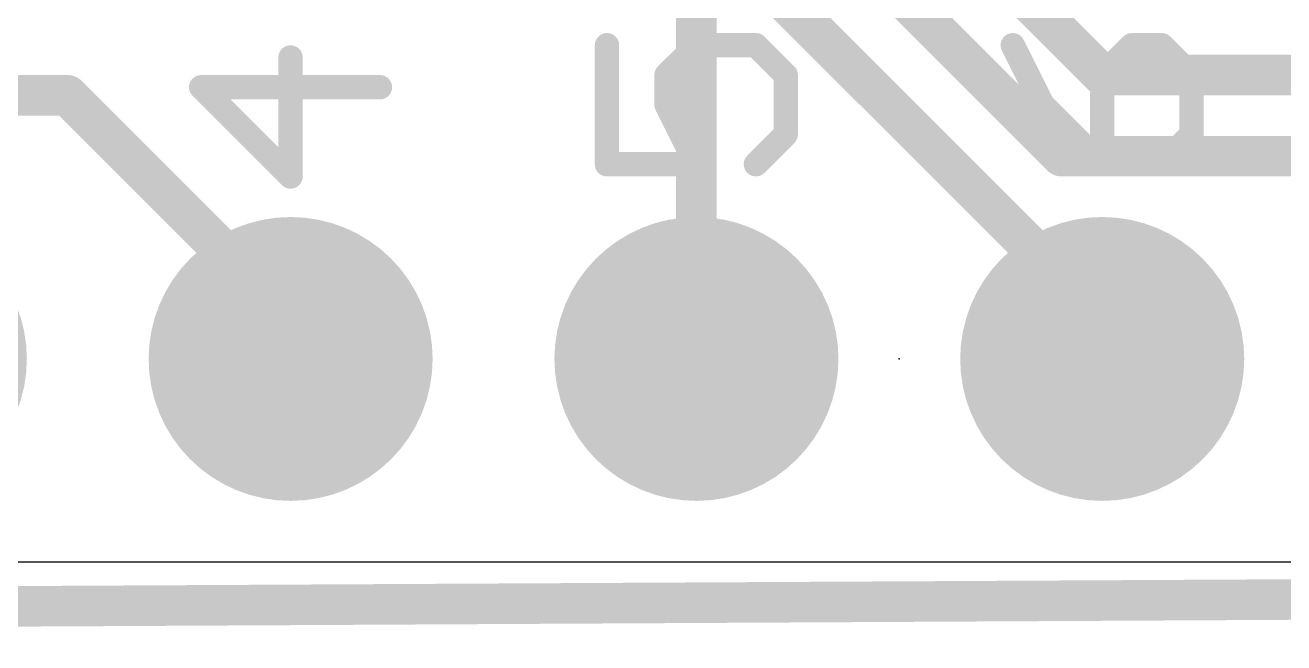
# Model space of a CAD drawing. Extents: x -0.5 to 47.2, y -0.5 to 23.4.
# Drawn here: x 18.66 to 26.54, y -0.51 to 3.36 of the extents above; entities that cross this region are included whole.
import ezdxf

# ---------------------------------------------------------------- set-up
doc = ezdxf.new("R2010")
doc.units = 0
for name, color, linetype in [('1', 12, 'CONTINUOUS'), ('16', 132, 'CONTINUOUS'), ('17', 110, 'CONTINUOUS'), ('20', 53, 'CONTINUOUS'), ('21', 40, 'CONTINUOUS'), ('23', 40, 'CONTINUOUS')]:
    doc.layers.add(name, color=color, linetype=linetype)

# ---------------------------------------------------------------- blocks, each defined once
blk = doc.blocks.new('ROUNDP')
at = {"const_width": 0.5}
blk.add_lwpolyline([(0, -0.25, 1), (0, 0.25, 1), (0, -0.25)], format="xyb", dxfattribs=at)

msp = doc.modelspace()

# ---------------------------------------------------------------- linework, layer by layer
at = {"layer": '1', "const_width": 0.254}
for points in [[(21.209, 7.239), (25.4, 3.048)], [(21.983, 5.703), (25.146, 2.54)], [(22.86, 4.064), (22.86, 1.27)], [(25.4, 3.048), (29.21, 3.048)], [(18.034, 2.921), (18.923, 2.921)], [(18.923, 2.921), (20.32, 1.524)], [(25.146, 2.54), (27.432, 2.54)], [(20.32, 1.524), (20.32, 1.27)]]:
    msp.add_lwpolyline(points, dxfattribs=at)
at = {"layer": '1', "const_width": 0.127}
for points in [[(25.4, 3.1115, 1), (25.4, 2.9845)], [(25.3551, 3.0031, 1), (25.4449, 3.0929)], [(18.9679, 2.9659, 1), (18.8781, 2.8761)], [(18.923, 2.8575, 1), (18.923, 2.9845)], [(25.146, 2.6035, 1), (25.146, 2.4765)], [(25.1011, 2.4951, 1), (25.1909, 2.5849)], [(20.3835, 1.524, 1), (20.2565, 1.524)], [(20.2751, 1.4791, 1), (20.3649, 1.5689)], [(20.2565, 1.27, 1), (20.3835, 1.27)], [(22.7965, 1.27, 1), (22.9235, 1.27)]]:
    msp.add_lwpolyline(points, format="xyb", dxfattribs=at)
at = {"layer": '16', "const_width": 0.254}
for points in [[(21.971, 4.953), (25.4, 1.524)], [(25.4, 1.524), (25.4, 1.27)], [(-0.381, -0.381), (47.117, -0.127)]]:
    msp.add_lwpolyline(points, dxfattribs=at)
at = {"layer": '16', "const_width": 0.127}
for points in [[(25.4635, 1.524, 1), (25.3365, 1.524)], [(25.3551, 1.4791, 1), (25.4449, 1.5689)], [(25.3365, 1.27, 1), (25.4635, 1.27)]]:
    msp.add_lwpolyline(points, format="xyb", dxfattribs=at)
at = {"layer": '20'}
msp.add_line((1.905, 0), (45.085, 0), dxfattribs=at)
at = {"layer": '21', "const_width": 0.1524}
for points in [[(22.3002, 3.2349), (22.3002, 2.4892)], [(22.6731, 3.0485), (22.8595, 3.2349)], [(22.8595, 3.2349), (23.2324, 3.2349)], [(23.2324, 3.2349), (23.4188, 3.0485)], [(24.8402, 3.2349), (25.0267, 2.862)], [(25.586, 3.2349), (25.3995, 3.0485)], [(25.7724, 3.2349), (25.586, 3.2349)], [(25.9588, 3.0485), (25.7724, 3.2349)], [(20.3195, 2.4125), (20.3195, 3.1582)], [(22.6731, 2.862), (22.6731, 3.0485)], [(23.4188, 3.0485), (23.4188, 2.6756)], [(25.3995, 3.0485), (25.3995, 2.4892)], [(25.9588, 2.6756), (25.9588, 3.0485)], [(20.8788, 2.9718), (19.7602, 2.9718)], [(19.7602, 2.9718), (20.3195, 2.4125)], [(22.8595, 2.4892), (22.6731, 2.862)], [(25.0267, 2.862), (25.3995, 2.4892)], [(23.4188, 2.6756), (23.2324, 2.4892)], [(25.7724, 2.4892), (25.9588, 2.6756)], [(22.3002, 2.4892), (22.8595, 2.4892)], [(25.3995, 2.4892), (25.7724, 2.4892)]]:
    msp.add_lwpolyline(points, dxfattribs=at)
at = {"layer": '21', "const_width": 0.0762}
for points in [[(22.3383, 3.2349, 1), (22.2621, 3.2349)], [(22.8595, 3.273, 1), (22.8595, 3.1968)], [(22.8865, 3.208, 1), (22.8326, 3.2618)], [(23.2593, 3.2618, 1), (23.2054, 3.208)], [(23.2324, 3.1968, 1), (23.2324, 3.273)], [(24.8743, 3.2519, 1), (24.8062, 3.2179)], [(25.586, 3.273, 1), (25.586, 3.1968)], [(25.6129, 3.208, 1), (25.559, 3.2618)], [(25.7993, 3.2618, 1), (25.7454, 3.208)], [(25.7724, 3.1968, 1), (25.7724, 3.273)], [(20.3576, 3.1582, 1), (20.2814, 3.1582)], [(22.7112, 3.0485, 1), (22.635, 3.0485)], [(22.6462, 3.0754, 1), (22.7, 3.0215)], [(23.4569, 3.0485, 1), (23.3807, 3.0485)], [(23.3919, 3.0215, 1), (23.4457, 3.0754)], [(25.4376, 3.0485, 1), (25.3614, 3.0485)], [(25.3726, 3.0754, 1), (25.4265, 3.0215)], [(25.9969, 3.0485, 1), (25.9207, 3.0485)], [(25.9319, 3.0215, 1), (25.9857, 3.0754)], [(19.7602, 3.0099, 1), (19.7602, 2.9337)], [(19.7872, 2.9987, 1), (19.7333, 2.9448)], [(20.8788, 2.9337, 1), (20.8788, 3.0099)], [(22.7072, 2.8791, 1), (22.639, 2.845)], [(25.0536, 2.889, 1), (24.9997, 2.8351)], [(24.9926, 2.845, 1), (25.0607, 2.8791)], [(22.635, 2.862, 1), (22.7112, 2.862)], [(23.3807, 2.6756, 1), (23.4569, 2.6756)], [(23.4457, 2.6487, 1), (23.3919, 2.7026)], [(25.9207, 2.6756, 1), (25.9969, 2.6756)], [(25.9857, 2.6487, 1), (25.9319, 2.7026)], [(22.3002, 2.5273, 1), (22.3002, 2.4511)], [(22.2621, 2.4892, 1), (22.3383, 2.4892)], [(22.8254, 2.4722, 1), (22.8936, 2.5062)], [(22.8595, 2.4511, 1), (22.8595, 2.5273)], [(23.2054, 2.5161, 1), (23.2593, 2.4623)], [(25.3995, 2.5273, 1), (25.3995, 2.4511)], [(25.3614, 2.4892, 1), (25.4376, 2.4892)], [(25.3726, 2.4623, 1), (25.4265, 2.5161)], [(25.7454, 2.5161, 1), (25.7993, 2.4623)], [(25.7724, 2.4511, 1), (25.7724, 2.5273)], [(20.2814, 2.4125, 1), (20.3576, 2.4125)], [(20.2926, 2.3856, 1), (20.3465, 2.4394)]]:
    msp.add_lwpolyline(points, format="xyb", dxfattribs=at)
at = {"layer": '23'}
msp.add_point((24.13, 1.27), dxfattribs=at)

# ---------------------------------------------------------------- block references
at = {"layer": '17', "xscale": 1.778, "yscale": 1.778, "rotation": 270}
for p in [(17.78, 1.27), (17.78, 1.27), (20.32, 1.27), (20.32, 1.27), (22.86, 1.27), (22.86, 1.27), (25.4, 1.27), (25.4, 1.27)]:
    msp.add_blockref('ROUNDP', p, dxfattribs=at)

doc.saveas('drawing.dxf')
